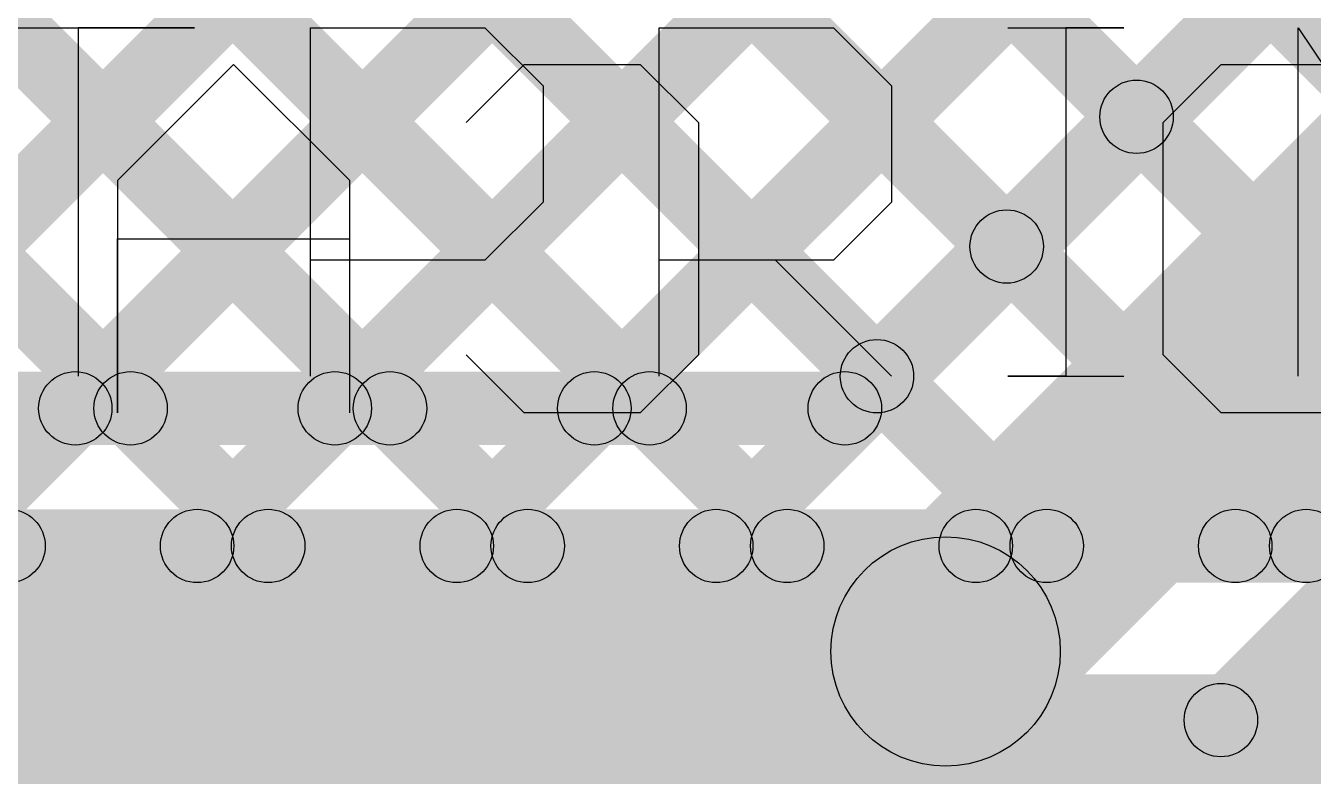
# Model space of a CAD drawing. Header units: millimetres. Extents: x 0 to 5.55, y 0 to 1.02.
# Drawn here: x 4.2018 to 4.3421, y 0.2694 to 0.3512 of the extents above; entities that cross this region are included whole.
import ezdxf

# ---------------------------------------------------------------- set-up
doc = ezdxf.new("R2010")
doc.units = ezdxf.units.MM
doc.header["$MEASUREMENT"] = 0
for name, color, linetype in [('BottomLayer', 5, 'Continuous'), ('BottomOverlay', 54, 'Continuous'), ('TopLayer', 1, 'Continuous'), ('TopOverlay', 2, 'Continuous')]:
    doc.layers.add(name, color=color, linetype=linetype)

msp = doc.modelspace()

# ---------------------------------------------------------------- hatches: boundary and pattern name
at = {"layer": 'BottomLayer'}
for points in [[(3.60969, 0.99217), (3.61535, 0.99783), (4.31585, 0.29733), (4.31019, 0.29167)], [(3.63798, 0.99217), (3.64363, 0.99783), (4.34413, 0.29733), (4.33848, 0.29167)], [(3.66626, 0.99217), (3.67192, 0.99783), (4.37242, 0.29733), (4.36676, 0.29167)], [(3.69454, 0.99217), (3.7002, 0.99783), (4.4007, 0.29733), (4.39504, 0.29167)], [(4.16669, 0.29167), (4.16104, 0.29733), (4.86154, 0.99783), (4.86719, 0.99217)], [(4.19498, 0.29167), (4.18932, 0.29733), (4.88982, 0.99783), (4.89548, 0.99217)], [(4.22326, 0.29167), (4.2176, 0.29733), (4.9181, 0.99783), (4.92376, 0.99217)], [(4.25155, 0.29167), (4.24589, 0.29733), (4.94639, 0.99783), (4.95205, 0.99217)], [(3.67284, 0.90074), (3.67849, 0.9064), (4.28756, 0.29733), (4.28191, 0.29167)], [(3.66622, 0.87907), (3.67188, 0.88473), (4.25928, 0.29733), (4.25362, 0.29167)], [(3.65325, 0.86376), (3.6589, 0.86942), (4.231, 0.29733), (4.22534, 0.29167)], [(3.63477, 0.85396), (3.64043, 0.85961), (4.20271, 0.29733), (4.19705, 0.29167)], [(4.27983, 0.29167), (4.27417, 0.29733), (4.50146, 0.52462), (4.50712, 0.51896)], [(4.30811, 0.29167), (4.30246, 0.29733), (4.50543, 0.50031), (4.51109, 0.49465)], [(4.3364, 0.29167), (4.33074, 0.29733), (4.52172, 0.48831), (4.52738, 0.48265)], [(3.5755, 0.2905), (3.5755, 0.2985), (4.63702, 0.2985), (4.63702, 0.2905)], [(3.46, 0.2555), (3.46, 0.2805), (4.648, 0.2805), (4.648, 0.2555)]]:
    msp.add_hatch(color=5, dxfattribs=at).paths.add_polyline_path(points)
h = msp.add_hatch(color=5, dxfattribs=at)
edge = h.paths.add_edge_path()
edge.add_arc((4.19988, 0.2945), 0.004, 0, 360)
h = msp.add_hatch(color=5, dxfattribs=at)
edge = h.paths.add_edge_path()
edge.add_arc((4.22043, 0.2945), 0.004, 0, 360)
h = msp.add_hatch(color=5, dxfattribs=at)
edge = h.paths.add_edge_path()
edge.add_arc((4.22817, 0.2945), 0.004, 0, 360)
h = msp.add_hatch(color=5, dxfattribs=at)
edge = h.paths.add_edge_path()
edge.add_arc((4.24872, 0.2945), 0.004, 0, 360)
h = msp.add_hatch(color=5, dxfattribs=at)
edge = h.paths.add_edge_path()
edge.add_arc((4.25645, 0.2945), 0.004, 0, 360)
h = msp.add_hatch(color=5, dxfattribs=at)
edge = h.paths.add_edge_path()
edge.add_arc((4.277, 0.2945), 0.004, 0, 360)
h = msp.add_hatch(color=5, dxfattribs=at)
edge = h.paths.add_edge_path()
edge.add_arc((4.28474, 0.2945), 0.004, 0, 360)
h = msp.add_hatch(color=5, dxfattribs=at)
edge = h.paths.add_edge_path()
edge.add_arc((4.30529, 0.2945), 0.004, 0, 360)
h = msp.add_hatch(color=5, dxfattribs=at)
edge = h.paths.add_edge_path()
edge.add_arc((4.31302, 0.2945), 0.004, 0, 360)
h = msp.add_hatch(color=5, dxfattribs=at)
edge = h.paths.add_edge_path()
edge.add_arc((4.33357, 0.2945), 0.004, 0, 360)
h = msp.add_hatch(color=5, dxfattribs=at)
edge = h.paths.add_edge_path()
edge.add_arc((4.3413, 0.2945), 0.004, 0, 360)
at = {"layer": 'TopLayer'}
for points in [[(3.61112, 0.99074), (3.61678, 0.9964), (4.29735, 0.31583), (4.29169, 0.31017)], [(3.63941, 0.99074), (3.64506, 0.9964), (4.31149, 0.32997), (4.30584, 0.32431)], [(3.66769, 0.99074), (3.67335, 0.9964), (4.32563, 0.34411), (4.31998, 0.33845)], [(4.18169, 0.30667), (4.17604, 0.31233), (4.8601, 0.9964), (4.86576, 0.99074)], [(4.20998, 0.30667), (4.20432, 0.31233), (4.88839, 0.9964), (4.89405, 0.99074)], [(4.23826, 0.30667), (4.2326, 0.31233), (4.91667, 0.9964), (4.92233, 0.99074)], [(4.26655, 0.30667), (4.26089, 0.31233), (4.94496, 0.9964), (4.95061, 0.99074)], [(3.67284, 0.90074), (3.67849, 0.9064), (4.27256, 0.31233), (4.26691, 0.30667)], [(3.66622, 0.87907), (3.67188, 0.88473), (4.24428, 0.31233), (4.23862, 0.30667)], [(3.65325, 0.86376), (3.6589, 0.86942), (4.216, 0.31233), (4.21034, 0.30667)], [(4.29385, 0.30667), (4.28819, 0.31233), (4.50188, 0.52601), (4.50753, 0.52035)], [(4.31084, 0.27416), (4.29316, 0.29184), (4.52416, 0.52284), (4.54184, 0.50516)], [(4.3236, 0.26147), (4.31794, 0.26712), (4.53935, 0.48853), (4.54501, 0.48288)], [(4.11018, 0.03717), (4.10453, 0.04283), (4.54573, 0.48403), (4.55139, 0.47838)], [(3.5591, 0.3055), (3.5591, 0.3135), (4.29102, 0.3135), (4.29102, 0.3055)], [(0.474, 0.2705), (0.474, 0.2955), (4.302, 0.2955), (4.302, 0.2705)], [(4.32917, 0.27269), (4.33483, 0.27835), (4.57035, 0.04283), (4.56469, 0.03717)]]:
    msp.add_hatch(color=1, dxfattribs=at).paths.add_polyline_path(points)
h = msp.add_hatch(color=1, dxfattribs=at)
edge = h.paths.add_edge_path()
edge.add_arc((4.32281, 0.34128), 0.004, 0, 360)
h = msp.add_hatch(color=1, dxfattribs=at)
edge = h.paths.add_edge_path()
edge.add_arc((4.30866, 0.32714), 0.004, 0, 360)
h = msp.add_hatch(color=1, dxfattribs=at)
edge = h.paths.add_edge_path()
edge.add_arc((4.29452, 0.313), 0.004, 0, 360)
h = msp.add_hatch(color=1, dxfattribs=at)
edge = h.paths.add_edge_path()
edge.add_arc((4.20715, 0.3095), 0.004, 0, 360)
h = msp.add_hatch(color=1, dxfattribs=at)
edge = h.paths.add_edge_path()
edge.add_arc((4.21317, 0.3095), 0.004, 0, 360)
h = msp.add_hatch(color=1, dxfattribs=at)
edge = h.paths.add_edge_path()
edge.add_arc((4.23543, 0.3095), 0.004, 0, 360)
h = msp.add_hatch(color=1, dxfattribs=at)
edge = h.paths.add_edge_path()
edge.add_arc((4.24145, 0.3095), 0.004, 0, 360)
h = msp.add_hatch(color=1, dxfattribs=at)
edge = h.paths.add_edge_path()
edge.add_arc((4.26372, 0.3095), 0.004, 0, 360)
h = msp.add_hatch(color=1, dxfattribs=at)
edge = h.paths.add_edge_path()
edge.add_arc((4.26974, 0.3095), 0.004, 0, 360)
h = msp.add_hatch(color=1, dxfattribs=at)
edge = h.paths.add_edge_path()
edge.add_arc((4.29102, 0.3095), 0.004, 0, 360)
h = msp.add_hatch(color=1, dxfattribs=at)
edge = h.paths.add_edge_path()
edge.add_arc((4.29102, 0.3095), 0.004, 0, 360)
h = msp.add_hatch(color=1, dxfattribs=at)
edge = h.paths.add_edge_path()
edge.add_arc((4.302, 0.283), 0.0125, 0, 360)
h = msp.add_hatch(color=1, dxfattribs=at)
edge = h.paths.add_edge_path()
edge.add_arc((4.302, 0.283), 0.0125, 0, 360)
h = msp.add_hatch(color=1, dxfattribs=at)
edge = h.paths.add_edge_path()
edge.add_arc((4.332, 0.27552), 0.004, 0, 360)

# ---------------------------------------------------------------- linework, layer by layer
at = {"layer": 'BottomLayer'}
for centre in [(4.19988, 0.2945), (4.22043, 0.2945), (4.22817, 0.2945), (4.24872, 0.2945), (4.25645, 0.2945), (4.277, 0.2945), (4.28474, 0.2945), (4.30529, 0.2945), (4.31302, 0.2945), (4.33357, 0.2945), (4.3413, 0.2945)]:
    msp.add_circle(centre, 0.004, dxfattribs=at)
at = {"layer": 'BottomOverlay'}
for p, q in [((4.22441, 0.34699), (4.21175, 0.33433)), ((4.23707, 0.33433), (4.22441, 0.34699)), ((4.24974, 0.34066), (4.25607, 0.34699)), ((4.25607, 0.34699), (4.26873, 0.34699)), ((4.26873, 0.34699), (4.27506, 0.34066)), ((4.32571, 0.34066), (4.33204, 0.34699)), ((4.33204, 0.34699), (4.34471, 0.34699)), ((4.27506, 0.34066), (4.27506, 0.31533)), ((4.32571, 0.31533), (4.32571, 0.34066)), ((4.21175, 0.33433), (4.21175, 0.309)), ((4.23707, 0.309), (4.23707, 0.33433)), ((4.21175, 0.309), (4.21175, 0.32799)), ((4.21175, 0.32799), (4.23707, 0.32799)), ((4.25607, 0.309), (4.24974, 0.31533)), ((4.27506, 0.31533), (4.26873, 0.309)), ((4.33204, 0.309), (4.32571, 0.31533)), ((4.26873, 0.309), (4.25607, 0.309)), ((4.34471, 0.309), (4.33204, 0.309))]:
    msp.add_line(p, q, dxfattribs=at)
at = {"layer": 'TopLayer'}
for centre, radius in [((4.32281, 0.34128), 0.004), ((4.30866, 0.32714), 0.004), ((4.29452, 0.313), 0.004), ((4.20715, 0.3095), 0.004), ((4.21317, 0.3095), 0.004), ((4.23543, 0.3095), 0.004), ((4.24145, 0.3095), 0.004), ((4.26372, 0.3095), 0.004), ((4.26974, 0.3095), 0.004), ((4.29102, 0.3095), 0.004), ((4.29102, 0.3095), 0.004), ((4.302, 0.283), 0.0125), ((4.302, 0.283), 0.0125), ((4.332, 0.27552), 0.004)]:
    msp.add_circle(centre, radius, dxfattribs=at)
at = {"layer": 'TopOverlay'}
for p, q in [((4.19482, 0.35099), (4.22014, 0.35099)), ((4.22014, 0.35099), (4.20748, 0.35099)), ((4.20748, 0.35099), (4.20748, 0.313)), ((4.2328, 0.313), (4.2328, 0.35099)), ((4.2328, 0.35099), (4.2518, 0.35099)), ((4.2518, 0.35099), (4.25813, 0.34466)), ((4.27079, 0.313), (4.27079, 0.35099)), ((4.27079, 0.35099), (4.28978, 0.35099)), ((4.28978, 0.35099), (4.29612, 0.34466)), ((4.30878, 0.35099), (4.32144, 0.35099)), ((4.32144, 0.35099), (4.31511, 0.35099)), ((4.31511, 0.35099), (4.31511, 0.313)), ((4.34044, 0.313), (4.34044, 0.35099)), ((4.34044, 0.35099), (4.36576, 0.313)), ((4.25813, 0.34466), (4.25813, 0.33199)), ((4.29612, 0.34466), (4.29612, 0.33199)), ((4.25813, 0.33199), (4.2518, 0.32566)), ((4.29612, 0.33199), (4.28978, 0.32566)), ((4.2518, 0.32566), (4.2328, 0.32566)), ((4.28978, 0.32566), (4.27079, 0.32566)), ((4.28345, 0.32566), (4.29612, 0.313)), ((4.31511, 0.313), (4.30878, 0.313)), ((4.30878, 0.313), (4.32144, 0.313))]:
    msp.add_line(p, q, dxfattribs=at)

doc.saveas('drawing.dxf')
